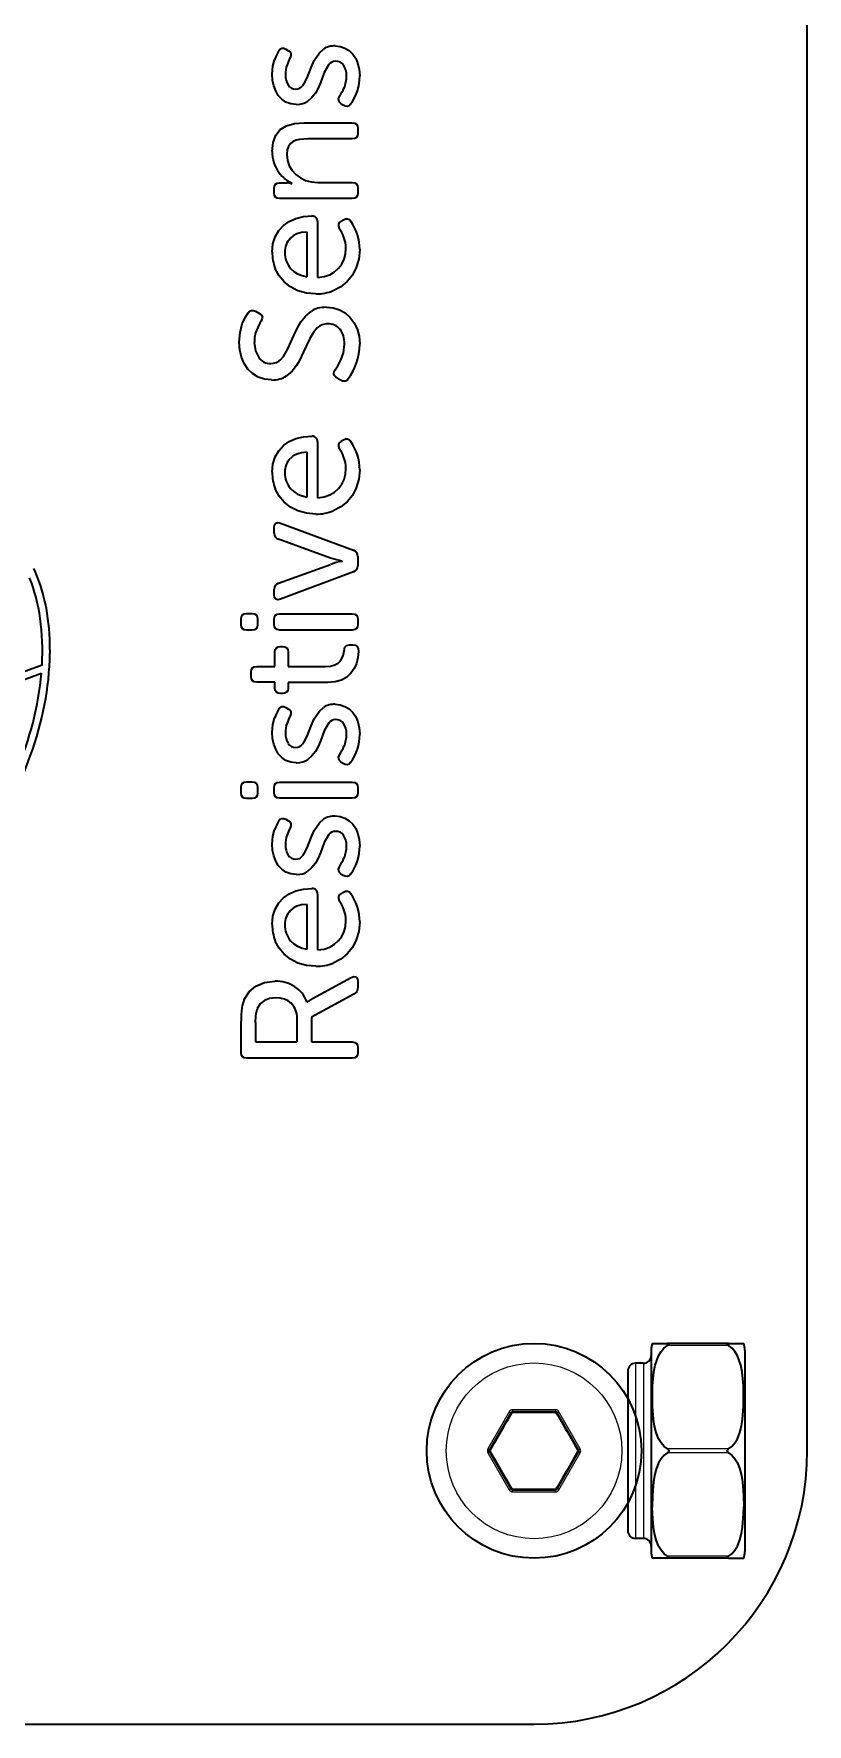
# Model space of a CAD drawing. Extents: x 327 to 941, y 153 to 765.
# Drawn here: x 609.68 to 629.5, y 385.5 to 428.78 of the extents above; entities that cross this region are included whole.
import ezdxf

# ---------------------------------------------------------------- set-up
doc = ezdxf.new("R2010")
doc.units = 0

msp = doc.modelspace()

# ---------------------------------------------------------------- linework, layer by layer
at = {"color": 7, "lineweight": 35}
for p, q in [((629.5, 392.5), (629.5, 448.5)), ((629.5, 392.5), (629.5, 448.5)), ((566.5, 385.5), (622.5, 385.5))]:
    msp.add_line(p, q, dxfattribs=at)
at = {"color": 7, "lineweight": 35, "ltscale": 0.001851}
for p, q in [((616.14, 428.389), (616.203, 428.351)), ((616.14, 411.532), (616.203, 411.494))]:
    msp.add_line(p, q, dxfattribs=at)
at = {"color": 7, "lineweight": 35, "ltscale": 0.001822}
msp.add_line((617.609, 426.954), (617.55, 426.996), dxfattribs=at)
at = {"color": 7, "lineweight": 35, "ltscale": 0.030791}
msp.add_line((616.61, 426.505), (617.841, 426.505), dxfattribs=at)
at = {"color": 7, "lineweight": 35, "ltscale": 0.003281}
for p, q in [((617.981, 426.365), (617.981, 426.234)), ((617.981, 424.837), (617.981, 424.706)), ((615.839, 413.657), (615.839, 413.788)), ((617.981, 413.788), (617.981, 413.657)), ((615.839, 409.348), (615.839, 409.479)), ((617.981, 409.479), (617.981, 409.348))]:
    msp.add_line(p, q, dxfattribs=at)
at = {"color": 7, "lineweight": 35, "ltscale": 0.028465}
msp.add_line((617.841, 426.094), (616.703, 426.094), dxfattribs=at)
at = {"color": 7, "lineweight": 35, "ltscale": 0.002962}
msp.add_line((615.839, 424.706), (615.839, 424.824), dxfattribs=at)
at = {"color": 7, "lineweight": 35, "ltscale": 0.004764}
msp.add_line((615.979, 424.964), (616.17, 424.964), dxfattribs=at)
at = {"color": 7, "lineweight": 35, "ltscale": 0.000215149}
for p, q in [((616.292, 424.951), (616.292, 424.96)), ((617.579, 415.274), (617.579, 415.283)), ((616.677, 403.993), (616.686, 403.993))]:
    msp.add_line(p, q, dxfattribs=at)
at = {"color": 7, "lineweight": 35, "ltscale": 0.022118}
msp.add_line((616.957, 424.977), (617.841, 424.977), dxfattribs=at)
at = {"color": 7, "lineweight": 35, "ltscale": 0.046561}
for p, q in [((617.841, 424.566), (615.979, 424.566)), ((615.979, 413.928), (617.841, 413.928)), ((617.841, 413.517), (615.979, 413.517)), ((615.979, 409.618), (617.841, 409.618)), ((617.841, 409.208), (615.979, 409.208))]:
    msp.add_line(p, q, dxfattribs=at)
at = {"color": 7, "lineweight": 35, "ltscale": 0.035777}
for p, q in [((616.953, 423.974), (616.953, 422.542)), ((616.953, 418.335), (616.953, 416.904)), ((616.953, 406.757), (616.953, 405.326))]:
    msp.add_line(p, q, dxfattribs=at)
at = {"color": 7, "lineweight": 35, "ltscale": 0.001847}
for p, q in [((617.554, 423.986), (617.617, 424.024)), ((617.554, 418.348), (617.617, 418.386)), ((617.554, 406.77), (617.617, 406.807))]:
    msp.add_line(p, q, dxfattribs=at)
at = {"color": 7, "lineweight": 35, "ltscale": 0.02868}
for p, q in [((616.682, 422.56), (616.682, 423.707)), ((616.682, 416.921), (616.682, 418.068)), ((616.682, 405.343), (616.682, 406.49))]:
    msp.add_line(p, q, dxfattribs=at)
at = {"color": 7, "lineweight": 35, "ltscale": 0.003031}
msp.add_line((615.361, 421.679), (615.467, 421.62), dxfattribs=at)
at = {"color": 7, "lineweight": 35, "ltscale": 0.003109}
msp.add_line((617.528, 419.919), (617.427, 419.99), dxfattribs=at)
at = {"color": 7, "lineweight": 35, "ltscale": 0.003591}
msp.add_line((615.839, 415.998), (615.839, 416.142), dxfattribs=at)
at = {"color": 7, "lineweight": 35, "ltscale": 0.0499}
msp.add_line((616, 416.252), (617.871, 415.558), dxfattribs=at)
at = {"color": 7, "lineweight": 35, "ltscale": 0.035457}
for p, q in [((617.287, 415.359), (615.953, 415.842)), ((615.953, 414.715), (617.287, 415.198))]:
    msp.add_line(p, q, dxfattribs=at)
at = {"color": 7, "lineweight": 35, "ltscale": 0.002641}
msp.add_line((609.721, 414.999), (609.679, 415.096), dxfattribs=at)
at = {"color": 7, "lineweight": 35, "ltscale": 0.007547}
msp.add_line((617.579, 415.283), (617.287, 415.359), dxfattribs=at)
at = {"color": 7, "lineweight": 35, "ltscale": 0.005926}
msp.add_line((617.981, 415.401), (617.981, 415.164), dxfattribs=at)
at = {"color": 7, "lineweight": 35, "ltscale": 0.049976}
msp.add_line((617.871, 415.008), (616, 414.305), dxfattribs=at)
at = {"color": 7, "lineweight": 35, "ltscale": 0.0036}
for p, q in [((615.839, 414.415), (615.839, 414.559)), ((614.993, 413.653), (614.993, 413.797)), ((615.412, 413.797), (615.412, 413.653)), ((614.993, 409.343), (614.993, 409.487)), ((615.412, 409.487), (615.412, 409.343))]:
    msp.add_line(p, q, dxfattribs=at)
at = {"color": 7, "lineweight": 35, "ltscale": 0.003497}
for p, q in [((615.132, 413.936), (615.272, 413.936)), ((615.272, 413.513), (615.132, 413.513)), ((615.132, 409.627), (615.272, 409.627)), ((615.272, 409.204), (615.132, 409.204))]:
    msp.add_line(p, q, dxfattribs=at)
at = {"color": 7, "lineweight": 35, "ltscale": 0.00931}
msp.add_line((615.86, 412.582), (615.86, 412.954), dxfattribs=at)
at = {"color": 7, "lineweight": 35, "ltscale": 0.001379}
for p, q in [((616, 413.094), (616.055, 413.094)), ((616.055, 411.888), (616, 411.888))]:
    msp.add_line(p, q, dxfattribs=at)
at = {"color": 7, "lineweight": 35, "ltscale": 0.009422}
msp.add_line((616.195, 412.959), (616.195, 412.582), dxfattribs=at)
at = {"color": 7, "lineweight": 35, "ltscale": 0.002222}
msp.add_line((617.77, 413.137), (617.859, 413.137), dxfattribs=at)
at = {"color": 7, "lineweight": 35, "ltscale": 0.002662}
msp.add_line((610.068, 412.409), (610.076, 412.516), dxfattribs=at)
at = {"color": 7, "lineweight": 35, "ltscale": 0.011748}
for p, q in [((615.391, 412.582), (615.86, 412.582)), ((615.86, 412.18), (615.391, 412.18))]:
    msp.add_line(p, q, dxfattribs=at)
at = {"color": 7, "lineweight": 35, "ltscale": 0.023813}
msp.add_line((616.195, 412.582), (617.147, 412.582), dxfattribs=at)
at = {"color": 7, "lineweight": 35, "ltscale": 0.003075}
msp.add_line((615.251, 412.319), (615.251, 412.442), dxfattribs=at)
at = {"color": 7, "lineweight": 35, "ltscale": 0.003815}
msp.add_line((615.86, 412.027), (615.86, 412.18), dxfattribs=at)
at = {"color": 7, "lineweight": 35, "ltscale": 0.025407}
msp.add_line((617.211, 412.171), (616.195, 412.171), dxfattribs=at)
at = {"color": 7, "lineweight": 35, "ltscale": 0.003703}
msp.add_line((616.195, 412.171), (616.195, 412.023), dxfattribs=at)
at = {"color": 7, "lineweight": 35, "ltscale": 0.001821}
for p, q in [((617.609, 410.097), (617.55, 410.139)), ((617.609, 407.235), (617.55, 407.277))]:
    msp.add_line(p, q, dxfattribs=at)
at = {"color": 7, "lineweight": 35, "ltscale": 0.001852}
msp.add_line((616.14, 408.67), (616.203, 408.632), dxfattribs=at)
at = {"color": 7, "lineweight": 35, "ltscale": 0.02827}
msp.add_line((616.821, 404.081), (617.816, 404.619), dxfattribs=at)
at = {"color": 7, "lineweight": 35, "ltscale": 0.004229}
msp.add_line((617.981, 404.526), (617.981, 404.357), dxfattribs=at)
at = {"color": 7, "lineweight": 35, "ltscale": 0.030961}
msp.add_line((617.884, 404.191), (616.792, 403.607), dxfattribs=at)
at = {"color": 7, "lineweight": 35, "ltscale": 0.020111}
msp.add_line((614.993, 402.693), (614.993, 403.497), dxfattribs=at)
at = {"color": 7, "lineweight": 35, "ltscale": 0.012489}
msp.add_line((615.357, 403.467), (615.357, 402.968), dxfattribs=at)
at = {"color": 7, "lineweight": 35, "ltscale": 0.015029}
msp.add_line((616.428, 402.968), (616.428, 403.569), dxfattribs=at)
at = {"color": 7, "lineweight": 35, "ltscale": 0.015985}
msp.add_line((616.792, 403.607), (616.792, 402.968), dxfattribs=at)
at = {"color": 7, "lineweight": 35, "ltscale": 0.026776}
msp.add_line((615.357, 402.968), (616.428, 402.968), dxfattribs=at)
at = {"color": 7, "lineweight": 35, "ltscale": 0.026244}
msp.add_line((616.792, 402.968), (617.841, 402.968), dxfattribs=at)
at = {"color": 7, "lineweight": 35, "ltscale": 0.067731}
msp.add_line((617.841, 402.553), (615.132, 402.553), dxfattribs=at)
at = {"color": 7, "lineweight": 35, "ltscale": 0.003394}
msp.add_line((617.981, 402.828), (617.981, 402.693), dxfattribs=at)
at = {"color": 7, "lineweight": 35, "ltscale": 0.009785}
for p, q in [((625.527, 395.25), (625.918, 395.25)), ((625.918, 389.75), (625.527, 389.75))]:
    msp.add_line(p, q, dxfattribs=at)
at = {"color": 7, "lineweight": 35, "ltscale": 0.039133}
for p, q in [((627.484, 395.25), (625.918, 395.25)), ((627.484, 389.75), (625.918, 389.75))]:
    msp.add_line(p, q, dxfattribs=at)
at = {"color": 7, "lineweight": 13, "ltscale": 0.039133}
for p, q in [((627.484, 395.2), (625.918, 395.2)), ((627.484, 392.55), (625.918, 392.55)), ((627.484, 392.45), (625.918, 392.45)), ((627.484, 389.8), (625.918, 389.8))]:
    msp.add_line(p, q, dxfattribs=at)
at = {"color": 7, "lineweight": 35, "ltscale": 0.009784}
for p, q in [((627.484, 395.25), (627.875, 395.25)), ((627.484, 389.75), (627.875, 389.75))]:
    msp.add_line(p, q, dxfattribs=at)
at = {"color": 7, "lineweight": 13, "ltscale": 0.029171}
for p, q in [((625.101, 394.741), (625.101, 393.575)), ((625.301, 394.741), (625.301, 393.575))]:
    msp.add_line(p, q, dxfattribs=at)
at = {"color": 7, "lineweight": 35, "ltscale": 0.005}
for p, q in [((625.301, 394.741), (625.101, 394.741)), ((625.301, 390.259), (625.101, 390.259))]:
    msp.add_line(p, q, dxfattribs=at)
at = {"color": 7, "lineweight": 35, "ltscale": 0.097885}
for p, q in [((625.501, 395.075), (625.501, 391.16)), ((627.901, 395.075), (627.901, 391.16))]:
    msp.add_line(p, q, dxfattribs=at)
at = {"color": 7, "lineweight": 35, "ltscale": 0.026568}
msp.add_line((624.901, 394.541), (624.901, 393.479), dxfattribs=at)
at = {"color": 7, "lineweight": 13, "ltscale": 0.027425}
msp.add_line((621.865, 393.5), (621.316, 392.55), dxfattribs=at)
at = {"color": 7, "lineweight": 35, "ltscale": 0.027424}
for p, q in [((621.908, 393.475), (621.36, 392.525)), ((623.64, 392.525), (623.092, 393.475)), ((621.36, 392.475), (621.908, 391.525)), ((623.092, 391.525), (623.64, 392.475))]:
    msp.add_line(p, q, dxfattribs=at)
at = {"color": 7, "lineweight": 13, "ltscale": 0.001249}
for p, q in [((621.865, 393.5), (621.908, 393.475)), ((623.135, 393.5), (623.092, 393.475)), ((623.683, 392.55), (623.64, 392.525)), ((621.865, 391.5), (621.908, 391.525)), ((623.135, 391.5), (623.092, 391.525))]:
    msp.add_line(p, q, dxfattribs=at)
at = {"color": 7, "lineweight": 13, "ltscale": 0.000750764}
msp.add_line((621.969, 393.472), (621.939, 393.472), dxfattribs=at)
at = {"color": 7, "lineweight": 13, "ltscale": 0.027423}
for p, q in [((623.048, 393.55), (621.951, 393.55)), ((623.135, 391.5), (623.683, 392.45)), ((621.951, 391.45), (623.048, 391.45))]:
    msp.add_line(p, q, dxfattribs=at)
at = {"color": 7, "lineweight": 13, "ltscale": 0.00125}
for p, q in [((621.951, 393.55), (621.951, 393.5)), ((623.048, 393.55), (623.048, 393.5)), ((623.683, 392.45), (623.64, 392.475)), ((621.951, 391.45), (621.951, 391.5)), ((623.048, 391.45), (623.048, 391.5))]:
    msp.add_line(p, q, dxfattribs=at)
at = {"color": 7, "lineweight": 35, "ltscale": 0.027423}
for p, q in [((623.048, 393.5), (621.951, 393.5)), ((621.951, 391.5), (623.048, 391.5))]:
    msp.add_line(p, q, dxfattribs=at)
at = {"color": 7, "lineweight": 13, "ltscale": 0.027424}
for p, q in [((623.683, 392.55), (623.135, 393.5)), ((621.316, 392.45), (621.865, 391.5))]:
    msp.add_line(p, q, dxfattribs=at)
at = {"color": 7, "lineweight": 35, "ltscale": 0.075504}
msp.add_line((624.901, 393.479), (624.901, 390.459), dxfattribs=at)
at = {"color": 7, "lineweight": 13, "ltscale": 0.0829}
for p, q in [((625.101, 393.575), (625.101, 390.259)), ((625.301, 393.575), (625.301, 390.259))]:
    msp.add_line(p, q, dxfattribs=at)
at = {"color": 7, "lineweight": 13, "ltscale": 0.001251}
for p, q in [((621.316, 392.55), (621.36, 392.525)), ((621.316, 392.45), (621.36, 392.475))]:
    msp.add_line(p, q, dxfattribs=at)
at = {"color": 7, "lineweight": 13, "ltscale": 0.000750771}
msp.add_line((623.031, 391.528), (623.061, 391.528), dxfattribs=at)
at = {"color": 7, "lineweight": 35, "ltscale": 0.030886}
for p, q in [((625.501, 391.16), (625.501, 389.925)), ((627.901, 391.16), (627.901, 389.925))]:
    msp.add_line(p, q, dxfattribs=at)
at = {"color": 7, "lineweight": 35}
for points in [[(615.789, 427.75), (615.803, 427.954), (615.848, 428.12)], [(615.953, 428.342), (615.988, 428.389), (616.032, 428.412), (616.083, 428.412), (616.14, 428.389)], [(616.203, 428.351), (616.246, 428.317), (616.268, 428.275), (616.269, 428.224), (616.25, 428.165)], [(616.788, 427.921), (616.865, 428.102), (616.997, 428.298), (617.103, 428.391)], [(617.401, 428.474), (617.532, 428.46), (617.653, 428.418), (617.762, 428.352), (617.854, 428.262), (617.93, 428.15), (617.985, 428.018), (618.02, 427.869), (618.032, 427.703)], [(616.407, 426.975), (616.263, 426.99), (616.138, 427.036), (616.032, 427.108), (615.945, 427.203), (615.878, 427.319), (615.829, 427.451), (615.799, 427.596), (615.789, 427.75)], [(616.57, 427.451), (616.612, 427.51), (616.686, 427.656), (616.788, 427.921)], [(617.24, 427.997), (617.124, 427.792), (617.023, 427.527)], [(617.023, 427.527), (616.966, 427.39), (616.896, 427.263), (616.808, 427.15), (616.703, 427.057)], [(617.55, 426.996), (617.507, 427.039), (617.492, 427.115), (617.52, 427.191)], [(617.799, 426.983), (617.761, 426.941), (617.715, 426.924), (617.663, 426.929), (617.609, 426.954)], [(615.789, 425.773), (615.811, 426.004), (615.88, 426.189), (615.994, 426.329), (616.153, 426.427), (616.359, 426.485), (616.61, 426.505)], [(617.841, 426.505), (617.903, 426.496), (617.946, 426.47), (617.973, 426.427), (617.981, 426.365)], [(616.703, 426.094), (616.491, 426.08), (616.4, 426.058), (616.322, 426.022), (616.257, 425.971), (616.208, 425.9), (616.176, 425.808), (616.165, 425.692)], [(617.981, 426.234), (617.973, 426.173), (617.946, 426.129), (617.903, 426.103), (617.841, 426.094)], [(616.165, 425.692), (616.181, 425.542), (616.227, 425.404), (616.299, 425.282), (616.394, 425.178), (616.51, 425.093), (616.646, 425.03), (616.796, 424.99), (616.957, 424.977)], [(615.839, 424.824), (615.848, 424.886), (615.874, 424.929), (615.918, 424.955), (615.979, 424.964)], [(615.979, 424.566), (615.918, 424.575), (615.874, 424.601), (615.848, 424.645), (615.839, 424.706)], [(617.841, 424.977), (617.903, 424.968), (617.946, 424.942), (617.973, 424.898), (617.981, 424.837)], [(617.981, 424.706), (617.973, 424.645), (617.946, 424.601), (617.903, 424.575), (617.841, 424.566)], [(615.789, 423.195), (615.808, 423.403), (615.865, 423.588), (615.955, 423.747), (616.076, 423.878), (616.225, 423.981), (616.398, 424.056), (616.594, 424.102), (616.809, 424.118)], [(617.617, 424.024), (617.671, 424.047), (617.721, 424.048), (617.766, 424.026), (617.804, 423.982)], [(616.682, 423.707), (616.542, 423.693), (616.422, 423.659), (616.33, 423.611), (616.254, 423.548)], [(616.953, 422.542), (617.117, 422.565), (617.262, 422.615), (617.387, 422.687), (617.49, 422.78), (617.572, 422.888), (617.63, 423.01), (617.665, 423.143), (617.676, 423.284)], [(618.032, 423.258), (618.01, 423.016), (617.945, 422.797), (617.843, 422.603), (617.708, 422.439), (617.544, 422.306), (617.353, 422.206)], [(616.91, 422.124), (616.668, 422.144), (616.449, 422.206), (616.257, 422.303), (616.095, 422.431), (615.966, 422.586), (615.869, 422.769)], [(616.26, 422.777), (616.343, 422.7), (616.441, 422.637), (616.554, 422.591), (616.682, 422.56)], [(614.942, 420.888), (614.965, 421.137), (615.022, 421.353), (615.096, 421.523), (615.17, 421.637)], [(615.17, 421.637), (615.209, 421.678), (615.254, 421.698), (615.305, 421.699), (615.361, 421.679)], [(615.467, 421.62), (615.518, 421.579), (615.537, 421.533), (615.535, 421.5), (615.505, 421.429)], [(616.345, 421.061), (616.427, 421.241), (616.525, 421.408), (616.643, 421.555), (616.785, 421.675)], [(617.181, 421.781), (617.353, 421.765), (617.514, 421.717), (617.657, 421.639), (617.782, 421.531), (617.885, 421.395), (617.964, 421.233), (618.015, 421.045), (618.032, 420.833)], [(616.944, 421.252), (616.844, 421.132), (616.756, 420.985), (616.595, 420.638)], [(615.772, 419.919), (615.59, 419.937), (615.428, 419.993), (615.287, 420.081), (615.168, 420.198), (615.072, 420.341), (615.001, 420.507), (614.957, 420.691), (614.942, 420.888)], [(615.331, 420.879), (615.359, 420.667), (615.443, 420.494)], [(616.013, 420.447), (616.078, 420.524), (616.193, 420.714), (616.345, 421.061)], [(617.401, 420.181), (617.471, 420.282), (617.55, 420.428), (617.615, 420.613), (617.643, 420.833)], [(616.595, 420.638), (616.48, 420.4), (616.413, 420.291), (616.297, 420.144), (616.157, 420.024)], [(617.427, 419.99), (617.389, 420.031), (617.372, 420.076), (617.376, 420.126), (617.401, 420.181)], [(617.723, 419.935), (617.669, 419.892), (617.588, 419.886), (617.528, 419.919)], [(615.789, 417.556), (615.808, 417.765), (615.865, 417.95), (615.955, 418.109), (616.076, 418.24), (616.225, 418.343), (616.398, 418.417), (616.594, 418.464), (616.809, 418.479)], [(617.617, 418.386), (617.671, 418.409), (617.721, 418.409), (617.766, 418.387), (617.804, 418.343)], [(616.682, 418.068), (616.542, 418.054), (616.422, 418.02), (616.33, 417.973), (616.254, 417.91)], [(616.953, 416.904), (617.117, 416.927), (617.262, 416.976), (617.387, 417.049), (617.49, 417.141), (617.572, 417.25), (617.63, 417.372), (617.665, 417.505), (617.676, 417.645)], [(618.032, 417.62), (618.01, 417.377), (617.945, 417.158), (617.843, 416.965), (617.708, 416.8), (617.544, 416.667), (617.353, 416.568)], [(616.91, 416.485), (616.668, 416.506), (616.449, 416.568), (616.257, 416.665), (616.095, 416.792), (615.966, 416.948), (615.869, 417.131)], [(616.26, 417.139), (616.343, 417.061), (616.441, 416.999), (616.554, 416.952), (616.682, 416.921)], [(615.839, 416.142), (615.85, 416.207), (615.884, 416.25), (615.935, 416.266), (616, 416.252)], [(616, 414.305), (615.935, 414.293), (615.884, 414.309), (615.85, 414.35), (615.839, 414.415)], [(614.993, 413.797), (615.001, 413.858), (615.028, 413.902), (615.071, 413.928), (615.132, 413.936)], [(615.272, 413.936), (615.333, 413.928), (615.377, 413.902), (615.403, 413.858), (615.412, 413.797)], [(615.839, 413.788), (615.848, 413.849), (615.874, 413.893), (615.918, 413.919), (615.979, 413.928)], [(617.841, 413.928), (617.903, 413.919), (617.946, 413.893), (617.973, 413.849), (617.981, 413.788)], [(615.132, 413.513), (615.071, 413.522), (615.028, 413.548), (615.001, 413.592), (614.993, 413.653)], [(615.412, 413.653), (615.403, 413.592), (615.377, 413.548), (615.333, 413.522), (615.272, 413.513)], [(615.979, 413.517), (615.918, 413.526), (615.874, 413.552), (615.848, 413.596), (615.839, 413.657)], [(617.981, 413.657), (617.973, 413.596), (617.946, 413.552), (617.903, 413.526), (617.841, 413.517)], [(615.86, 412.954), (615.869, 413.016), (615.895, 413.059), (615.939, 413.085), (616, 413.094)], [(616.055, 413.094), (616.116, 413.086), (616.16, 413.06), (616.186, 413.018), (616.195, 412.959)], [(617.147, 412.582), (617.285, 412.593), (617.393, 412.624), (617.476, 412.671), (617.537, 412.728), (617.607, 412.859), (617.63, 412.988)], [(617.998, 412.967), (617.987, 412.81), (617.952, 412.662), (617.892, 412.528), (617.808, 412.41), (617.698, 412.312), (617.562, 412.237), (617.4, 412.188), (617.211, 412.171)], [(617.63, 412.988), (617.65, 413.077), (617.693, 413.123), (617.77, 413.137)], [(617.859, 413.137), (617.92, 413.126), (617.963, 413.094), (617.989, 413.041), (617.998, 412.967)], [(609.89, 412.617), (608.56, 412.127), (607.326, 411.748), (606.184, 411.469), (605.129, 411.28), (604.212, 411.175), (603.364, 411.13), (602.58, 411.136), (601.913, 411.18), (601.294, 411.253), (600.537, 411.383), (600.073, 411.483), (599.232, 411.693)], [(615.251, 412.442), (615.259, 412.503), (615.286, 412.547), (615.329, 412.573), (615.391, 412.582)], [(599.055, 411.544), (599.929, 411.323), (600.413, 411.216), (601.206, 411.076), (601.857, 410.997), (602.561, 410.949), (603.321, 410.941), (604.141, 410.981), (605.024, 411.076), (606.097, 411.26), (607.261, 411.536), (608.519, 411.916), (609.878, 412.411)], [(615.391, 412.18), (615.329, 412.189), (615.286, 412.215), (615.259, 412.258), (615.251, 412.319)], [(616, 411.888), (615.939, 411.896), (615.895, 411.923), (615.869, 411.966), (615.86, 412.027)], [(616.195, 412.023), (616.186, 411.964), (616.16, 411.922), (616.116, 411.896), (616.055, 411.888)], [(615.789, 410.893), (615.803, 411.098), (615.848, 411.263)], [(615.953, 411.486), (615.988, 411.533), (616.032, 411.555), (616.083, 411.555), (616.14, 411.532)], [(616.203, 411.494), (616.246, 411.46), (616.268, 411.418), (616.269, 411.367), (616.25, 411.308)], [(616.788, 411.064), (616.865, 411.245), (616.997, 411.441), (617.103, 411.534)], [(617.401, 411.617), (617.532, 411.603), (617.653, 411.562), (617.762, 411.495), (617.854, 411.405), (617.93, 411.293), (617.985, 411.162), (618.02, 411.012), (618.032, 410.846)], [(616.407, 410.118), (616.263, 410.134), (616.138, 410.18), (616.032, 410.252), (615.945, 410.347), (615.878, 410.462), (615.829, 410.594), (615.799, 410.74), (615.789, 410.893)], [(616.57, 410.594), (616.612, 410.654), (616.686, 410.8), (616.788, 411.064)], [(617.24, 411.141), (617.124, 410.935), (617.023, 410.671)], [(617.023, 410.671), (616.966, 410.533), (616.896, 410.406), (616.808, 410.293), (616.703, 410.201)], [(617.55, 410.139), (617.507, 410.182), (617.492, 410.258), (617.52, 410.334)], [(617.799, 410.127), (617.761, 410.084), (617.715, 410.067), (617.663, 410.073), (617.609, 410.097)], [(614.993, 409.487), (615.001, 409.548), (615.028, 409.592), (615.071, 409.618), (615.132, 409.627)], [(615.272, 409.627), (615.333, 409.618), (615.377, 409.592), (615.403, 409.548), (615.412, 409.487)], [(615.839, 409.479), (615.848, 409.54), (615.874, 409.583), (615.918, 409.61), (615.979, 409.618)], [(617.841, 409.618), (617.903, 409.61), (617.946, 409.583), (617.973, 409.54), (617.981, 409.479)], [(615.132, 409.204), (615.071, 409.212), (615.028, 409.238), (615.001, 409.282), (614.993, 409.343)], [(615.412, 409.343), (615.403, 409.282), (615.377, 409.238), (615.333, 409.212), (615.272, 409.204)], [(615.979, 409.208), (615.918, 409.216), (615.874, 409.243), (615.848, 409.286), (615.839, 409.348)], [(617.981, 409.348), (617.973, 409.286), (617.946, 409.243), (617.903, 409.216), (617.841, 409.208)], [(615.953, 408.624), (615.988, 408.671), (616.032, 408.694), (616.083, 408.693), (616.14, 408.67)], [(616.203, 408.632), (616.246, 408.598), (616.268, 408.556), (616.269, 408.505), (616.25, 408.446)], [(616.788, 408.202), (616.865, 408.383), (616.997, 408.579), (617.103, 408.673)], [(617.401, 408.755), (617.532, 408.741), (617.653, 408.7), (617.762, 408.633), (617.854, 408.543), (617.93, 408.432), (617.985, 408.3), (618.02, 408.15), (618.032, 407.984)], [(615.789, 408.031), (615.803, 408.236), (615.848, 408.401)], [(616.57, 407.732), (616.612, 407.792), (616.686, 407.938), (616.788, 408.202)], [(617.24, 408.279), (617.124, 408.073), (617.023, 407.809)], [(616.407, 407.256), (616.263, 407.272), (616.138, 407.318), (616.032, 407.39), (615.945, 407.485), (615.878, 407.6), (615.829, 407.732), (615.799, 407.878), (615.789, 408.031)], [(617.023, 407.809), (616.966, 407.672), (616.896, 407.544), (616.808, 407.432), (616.703, 407.339)], [(617.55, 407.277), (617.507, 407.32), (617.492, 407.396), (617.52, 407.472)], [(615.789, 405.978), (615.808, 406.187), (615.865, 406.372), (615.955, 406.53), (616.076, 406.662), (616.225, 406.764), (616.398, 406.839), (616.594, 406.885), (616.809, 406.901)], [(617.799, 407.265), (617.761, 407.223), (617.715, 407.205), (617.663, 407.211), (617.609, 407.235)], [(616.682, 406.49), (616.542, 406.476), (616.422, 406.442), (616.33, 406.395), (616.254, 406.331)], [(617.617, 406.807), (617.671, 406.83), (617.721, 406.831), (617.766, 406.809), (617.804, 406.765)], [(616.953, 405.326), (617.117, 405.348), (617.262, 405.398), (617.387, 405.471), (617.49, 405.563), (617.572, 405.672), (617.63, 405.794), (617.665, 405.926), (617.676, 406.067)], [(618.032, 406.041), (618.01, 405.799), (617.945, 405.58), (617.843, 405.387), (617.708, 405.222), (617.544, 405.089), (617.353, 404.989)], [(616.91, 404.907), (616.668, 404.928), (616.449, 404.99), (616.257, 405.086), (616.095, 405.214), (615.966, 405.369), (615.869, 405.552)], [(616.26, 405.561), (616.343, 405.483), (616.441, 405.421), (616.554, 405.374), (616.682, 405.343)], [(615.073, 404.056), (615.196, 404.25), (615.369, 404.399), (615.59, 404.494), (615.856, 404.526)], [(617.816, 404.619), (617.882, 404.644), (617.935, 404.634), (617.96, 404.61), (617.976, 404.574), (617.981, 404.526)], [(617.981, 404.357), (617.957, 404.256), (617.884, 404.191)], [(615.873, 404.102), (615.722, 404.085), (615.589, 404.033), (615.483, 403.945), (615.407, 403.823)], [(616.277, 403.959), (616.196, 404.022), (616.101, 404.067), (615.994, 404.093), (615.873, 404.102)], [(617.841, 402.968), (617.903, 402.959), (617.946, 402.933), (617.973, 402.889), (617.981, 402.828)], [(615.132, 402.553), (615.071, 402.562), (615.028, 402.588), (615.001, 402.632), (614.993, 402.693)], [(617.981, 402.693), (617.973, 402.632), (617.946, 402.588), (617.903, 402.562), (617.841, 402.553)], [(625.918, 392.55), (625.835, 392.611), (625.753, 392.704), (625.691, 392.809), (625.627, 392.967), (625.585, 393.13), (625.557, 393.298), (625.531, 393.633), (625.534, 394.165), (625.567, 394.52), (625.602, 394.697), (625.688, 394.935), (625.753, 395.046), (625.827, 395.131), (625.918, 395.2)], [(625.918, 395.25), (625.962, 395.243), (625.965, 395.234), (625.918, 395.2)], [(627.484, 395.25), (627.44, 395.243), (627.437, 395.234), (627.484, 395.2)], [(627.484, 392.55), (627.567, 392.611), (627.649, 392.704), (627.711, 392.809), (627.775, 392.967), (627.817, 393.13), (627.844, 393.298), (627.871, 393.633), (627.868, 394.165), (627.835, 394.52), (627.8, 394.697), (627.714, 394.935), (627.649, 395.046), (627.575, 395.131), (627.484, 395.2)], [(625.918, 392.45), (625.835, 392.389), (625.753, 392.296), (625.691, 392.191), (625.627, 392.033), (625.585, 391.87), (625.557, 391.702), (625.531, 391.367), (625.527, 391.069)], [(625.918, 392.45), (625.966, 392.502), (625.918, 392.55)], [(627.484, 392.45), (627.436, 392.502), (627.484, 392.55)], [(627.484, 392.45), (627.567, 392.389), (627.649, 392.296), (627.711, 392.191), (627.775, 392.033), (627.817, 391.87), (627.844, 391.702), (627.871, 391.367), (627.875, 391.069)], [(625.918, 389.8), (625.835, 389.861), (625.753, 389.954), (625.691, 390.059), (625.627, 390.217), (625.585, 390.38), (625.557, 390.548), (625.531, 390.883), (625.527, 391.069)], [(627.484, 389.8), (627.567, 389.861), (627.649, 389.954), (627.711, 390.059), (627.775, 390.217), (627.817, 390.38), (627.844, 390.548), (627.871, 390.883), (627.875, 391.069)], [(625.918, 389.75), (625.962, 389.757), (625.965, 389.766), (625.918, 389.8)], [(627.484, 389.75), (627.44, 389.757), (627.437, 389.766), (627.484, 389.8)]]:
    msp.add_lwpolyline(points, dxfattribs=at)
msp.add_circle((622.5, 392.5), 2.75, dxfattribs=at)
at = {"color": 7, "lineweight": 13}
msp.add_circle((622.5, 392.5), 2.25, dxfattribs=at)
at = {"color": 7, "lineweight": 35}
for centre, radius, start, end in [((617.393, 427.526), 1.655, 150.4341, 158.9614), ((617.508, 427.487), 1.429, 151.6763, 159.4273), ((617.378, 427.965), 0.508, 87.391, 122.8826), ((617.404, 427.877), 0.203, 88.3304, 143.6175), ((617.422, 427.837), 0.243, 35.6908, 92.9406), ((616.842, 427.748), 0.715, 160.3035, 181.5754), ((616.587, 427.711), 0.459, 177.7777, 211.273), ((617.258, 427.737), 0.435, 357.1529, 33.6543), ((616.956, 427.69), 0.737, 336.26, 1.9759), ((616.843, 427.689), 1.188, 323.5778, 0.6886), ((616.384, 427.595), 0.226, 212.89, 273.5351), ((616.403, 427.578), 0.209, 268.5219, 322.6655), ((615.829, 428.233), 1.986, 328.3387, 334.9986), ((616.674, 425.762), 0.886, 179.3029, 217.4619), ((616.651, 425.728), 0.848, 216.6118, 244.9662), ((616.169, 424.529), 0.435, 78.8154, 89.9931), ((616.29, 425.097), 0.146, 255.845, 271.0268), ((616.811, 423.976), 0.142, 45.7235, 91.0591), ((616.816, 423.979), 0.136, 357.8163, 46.3063), ((616.679, 423.21), 1.015, 22.1215, 35.2508), ((616.765, 423.257), 1.267, 0.0559, 34.9217), ((616.614, 423.196), 0.504, 135.6558, 181.1236), ((616.906, 423.303), 0.77, 358.5169, 22.0549), ((616.905, 423.184), 1.116, 179.4532, 201.8277), ((616.709, 423.173), 0.598, 178.7911, 221.4452), ((616.92, 423.302), 1.178, 269.5231, 291.5445), ((616.132, 420.902), 0.8, 157.5905, 181.6624), ((617.339, 420.367), 2.119, 149.9132, 156.6483), ((617.201, 420.989), 0.368, 87.8218, 134.3574), ((617.231, 420.977), 0.38, 38.9899, 92.3505), ((616.561, 420.837), 1.471, 322.1705, 359.8156), ((615.737, 420.702), 0.36, 215.1991, 272.0673), ((615.763, 420.691), 0.35, 267.9252, 315.6848), ((616.811, 418.337), 0.142, 45.7235, 91.0591), ((616.816, 418.34), 0.136, 357.8163, 46.3063), ((616.679, 417.572), 1.015, 22.1215, 35.2508), ((616.765, 417.618), 1.267, 0.0559, 34.9217), ((616.614, 417.557), 0.504, 135.6558, 181.1236), ((616.906, 417.665), 0.77, 358.5169, 22.0549), ((616.905, 417.546), 1.116, 179.4532, 201.8277), ((616.709, 417.535), 0.598, 178.7911, 221.4452), ((616.92, 417.663), 1.178, 269.5231, 291.5445), ((615.99, 415.989), 0.151, 176.3114, 256.0546), ((617.831, 415.413), 0.15, 355.5796, 74.3526), ((617.833, 413.693), 1.601, 99.1039, 109.9221), ((617.831, 415.152), 0.15, 285.5628, 4.5051), ((615.99, 414.569), 0.15, 103.8488, 183.6858), ((603.181, 413.016), 6.914, 355.8488, 359.9778), ((617.393, 410.669), 1.655, 150.4341, 158.9614), ((617.508, 410.63), 1.429, 151.6763, 159.4273), ((617.378, 411.108), 0.508, 87.391, 122.8826), ((617.404, 411.02), 0.203, 88.3304, 143.6175), ((617.422, 410.98), 0.243, 35.6908, 92.9406), ((616.842, 410.891), 0.715, 160.3035, 181.5754), ((616.587, 410.854), 0.459, 177.7777, 211.273), ((617.258, 410.881), 0.435, 357.1529, 33.6543), ((616.956, 410.833), 0.737, 336.26, 1.9759), ((616.843, 410.832), 1.188, 323.5778, 0.6886), ((616.384, 410.738), 0.226, 212.89, 273.5351), ((616.403, 410.721), 0.209, 268.5219, 322.6655), ((615.829, 411.377), 1.986, 328.3387, 334.9986), ((617.393, 407.807), 1.655, 150.4341, 158.9614), ((617.378, 408.246), 0.508, 87.391, 122.8826), ((616.842, 408.03), 0.715, 160.3035, 181.5754), ((617.508, 407.768), 1.429, 151.6763, 159.4273), ((617.404, 408.158), 0.203, 88.3304, 143.6175), ((617.422, 408.118), 0.243, 35.6908, 92.9406), ((617.258, 408.019), 0.435, 357.1529, 33.6543), ((616.587, 407.992), 0.459, 177.7777, 211.273), ((616.384, 407.876), 0.226, 212.89, 273.5351), ((616.403, 407.859), 0.209, 268.5219, 322.6655), ((616.956, 407.972), 0.737, 336.26, 1.9759), ((616.843, 407.97), 1.188, 323.5778, 0.6886), ((615.829, 408.515), 1.986, 328.3387, 334.9986), ((616.811, 406.759), 0.142, 45.7235, 91.0591), ((616.816, 406.762), 0.136, 357.8163, 46.3063), ((616.679, 405.993), 1.015, 22.1215, 35.2508), ((616.765, 406.04), 1.267, 0.0559, 34.9217), ((616.614, 405.979), 0.504, 135.6558, 181.1236), ((616.906, 406.087), 0.77, 358.5169, 22.0549), ((616.905, 405.967), 1.116, 179.4532, 201.8277), ((616.709, 405.957), 0.598, 178.7911, 221.4452), ((616.92, 406.085), 1.178, 269.5231, 291.5445), ((615.872, 403.581), 0.944, 58.2636, 90.9529), ((615.989, 403.766), 0.725, 18.1873, 58.4158), ((617.382, 403.543), 2.389, 172.8605, 181.1014), ((615.833, 403.725), 0.829, 156.4644, 172.0323), ((616.63, 404.102), 0.123, 297.2923, 317.1067), ((617.319, 403.165), 1.042, 118.5379, 125.1245), ((616.817, 403.497), 1.461, 172.5005, 181.1608), ((615.952, 403.597), 0.589, 157.4597, 171.1669), ((626.102, 395.075), 0.601, 163.0947, 179.9956), ((627.3, 395.075), 0.601, 0.0044, 16.9053), ((625.101, 394.541), 0.2, 90, 180), ((625.301, 394.941), 0.2, 270, 0), ((621.951, 393.45), 0.05, 90, 150), ((623.048, 393.45), 0.05, 30, 90), ((621.403, 392.5), 0.05, 150, 210), ((622.5, 392.5), 7, 270, 360), ((623.597, 392.5), 0.05, 330, 30), ((621.951, 391.55), 0.05, 210, 270), ((623.048, 391.55), 0.05, 270, 330), ((625.101, 390.459), 0.2, 180, 270), ((625.301, 390.059), 0.2, 360, 90), ((626.102, 389.925), 0.601, 180.0044, 196.9053), ((627.3, 389.925), 0.601, 343.0947, 359.9956)]:
    msp.add_arc(centre, radius, start, end, dxfattribs=at)
at = {"color": 7, "lineweight": 13}
for centre, radius, start, end in [((662.655, 369.317), 47.342, 149.321, 150.6789), ((621.951, 393.45), 0.1, 90, 150), ((621.918, 393.444), 0.0333, 53.2811, 108.5588), ((622.501, 347.095), 46.38, 89.3084, 90.6574), ((623.048, 393.45), 0.1, 30, 90), ((623.027, 393.476), 0.0333, 353.2811, 48.5588), ((582.721, 369.534), 46.908, 29.3148, 30.6852), ((621.403, 392.5), 0.1, 150, 210), ((621.391, 392.469), 0.0333, 113.2811, 168.5588), ((662.188, 415.414), 46.803, 209.3132, 210.6868), ((582.811, 415.414), 46.804, 329.3132, 330.6867), ((623.608, 392.531), 0.0333, 293.2811, 348.5588), ((623.597, 392.5), 0.1, 330, 30), ((621.951, 391.55), 0.1, 210, 270), ((621.918, 391.556), 0.0333, 251.4413, 306.7189), ((622.499, 437.905), 46.38, 269.3084, 270.6574), ((621.973, 391.524), 0.0333, 173.2811, 228.5588), ((623.048, 391.55), 0.1, 270, 330), ((623.081, 391.556), 0.0333, 233.2811, 288.5588)]:
    msp.add_arc(centre, radius, start, end, dxfattribs=at)
at = {"color": 7, "lineweight": 35}
for centre, major_axis, ratio, start_param, end_param in [((607.619, 438.264), (9.103, -11.192), 0.161951, 6.152014, 6.272999), ((631.143, 419.167), (13.655, -4.749), 0.082811, 3.067884, 3.231129), ((664.671, 360.754), (47.917, -60.899), 0.082397, 3.076668, 3.135672), ((538.529, 353.871), (78.992, 67.352), 0.065192, 6.227658, 6.28192), ((566.7, 490.122), (49.464, -70.093), 0.079583, 6.226849, 6.281903), ((631.143, 413.528), (13.655, -4.749), 0.082811, 3.067884, 3.231129), ((606.425, 411.624), (-1.692, -4.757), 0.638335, 1.999015, 2.517381), ((594.221, 404.209), (14.99, 11.661), 0.447768, 5.947996, 6.165252), ((606.87, 411.33), (-1.615, -4.587), 0.560053, 1.45638, 1.998779), ((606.908, 411.265), (-1.715, -4.746), 0.565757, 1.472355, 2.010962), ((607.619, 421.407), (9.103, -11.192), 0.161951, 6.152014, 6.272999), ((607.619, 418.545), (9.103, -11.192), 0.161951, 6.152014, 6.272999), ((631.143, 401.95), (13.655, -4.749), 0.082811, 3.067884, 3.231129), ((562.014, 366.837), (54.326, 37.048), 0.083214, 6.226499, 6.300819)]:
    msp.add_ellipse(centre, major_axis=major_axis, ratio=ratio, start_param=start_param, end_param=end_param, dxfattribs=at)
at = {"color": 7, "lineweight": 13}
for centre, major_axis, start_param, end_param in [((621.951, 393.45), (0, 0.05), 6.283185, 7.406149), ((623.048, 393.45), (0.0433, 0.025), 0, 1.122964), ((621.403, 392.5), (-0.0433, 0.025), 0, 1.122964), ((623.597, 392.5), (0.0433, -0.025), 0, 1.122964)]:
    msp.add_ellipse(centre, major_axis=major_axis, ratio=0.27735, start_param=start_param, end_param=end_param, dxfattribs=at)

doc.saveas('drawing.dxf')
